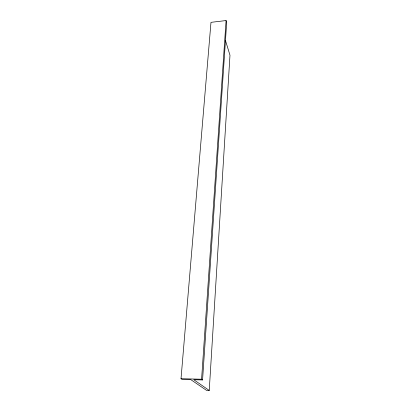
<?xml version="1.0" encoding="UTF-8"?>
<svg xmlns="http://www.w3.org/2000/svg" width="411" height="411" viewBox="0 0 411 411"><rect width="100%" height="100%" fill="white"/><g stroke="black" fill="none" stroke-linecap="round" stroke-linejoin="round"><path stroke-width="0.62" d="M209.24 390.45L193.771 379.728L202.561 379.949L226.677 22.615L226.076 20.55L210.982 22.343L181.02 378.716L182.109 379.43L190.817 379.651L206.533 390.368L209.24 390.45L229.98 55.208L225.48 40.519M202.561 379.949L201.585 379.235L226.076 20.55M181.02 378.716L201.585 379.235"/></g></svg>
